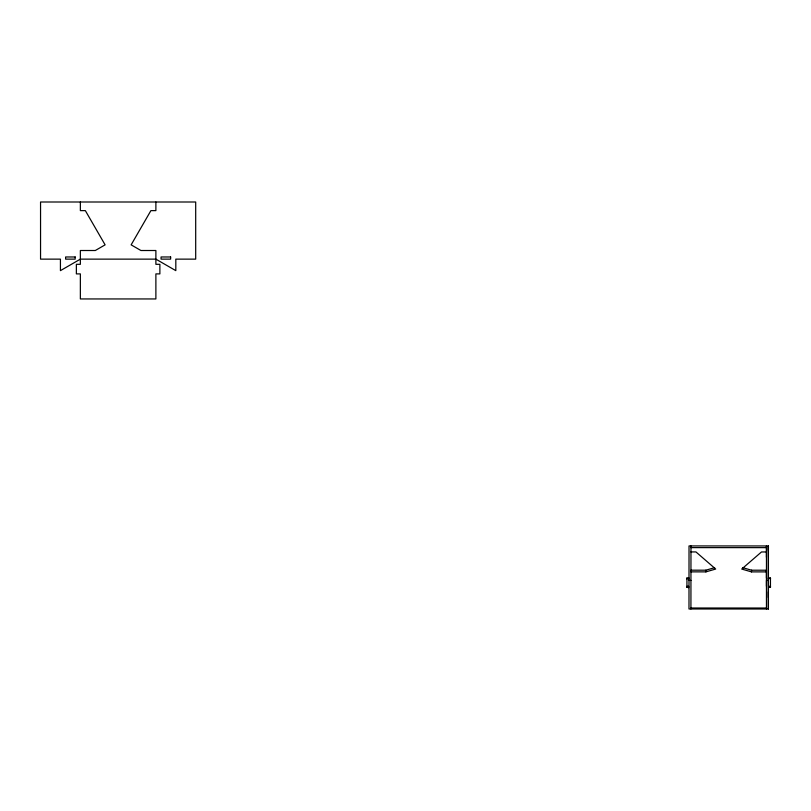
<?xml version="1.0" encoding="UTF-8"?>
<svg xmlns="http://www.w3.org/2000/svg" width="811" height="811" viewBox="0 0 811 811"><rect width="100%" height="100%" fill="white"/><g stroke="black" fill="none" stroke-linecap="round" stroke-linejoin="round"><path stroke-width="1.22" d="M686.937 587.276L686.947 586.312L688.671 586.312L688.671 587.651L686.937 587.276L686.947 578.01L688.671 578.02M686.947 578.983L686.947 578.01M688.671 578.983L688.671 577.645M690.931 608.98L690.972 545.935L768.402 545.955L768.412 580.433L768.392 609L688.985 608.98L689.026 545.935L690.972 545.935M690.942 571.867L705.884 571.877L705.884 570.194L714.592 567.68M766.456 571.897L751.513 571.887L751.513 570.204L742.805 567.69M766.456 609L766.466 580.433L768.412 580.433M766.456 578.04L766.466 570.214L751.513 570.204M768.382 597.545L768.382 586.637M768.382 579.013L768.392 577.929L768.392 586.221M768.402 550.274L768.402 545.955L768.382 578.162M768.716 587.681L768.727 586.333L770.45 586.333L770.45 587.306L768.716 587.306M768.727 578.04L770.45 578.04L770.45 587.306M768.727 579.013L768.727 577.665M770.45 579.013L770.45 578.04M705.884 571.877L715.687 569.048L695.939 551.926L690.952 551.926M690.952 547.618L766.476 547.638M690.942 570.184L705.884 570.194M690.931 608.007L766.456 608.037M689.005 580.412L690.952 580.412M751.513 571.887L741.72 569.058L761.488 551.956L766.476 551.956L766.476 545.955L766.446 586.221M768.392 591.787L768.392 609M766.446 552.24L766.446 557.269M155.884 202L155.884 210.627L150.897 210.627L131.139 244.851L140.932 250.508L155.884 250.508L155.884 264.315L159.879 264.315L159.879 273.895L155.884 273.895L155.884 298.945L80.36 298.945L80.36 273.895L76.366 273.895L76.366 264.315L80.36 264.315L80.36 250.508L95.313 250.508L105.106 244.851L85.348 210.627L80.36 210.627L80.36 202M80.36 259.135L60.43 270.641L60.43 259.135L40.55 259.135L40.55 202L195.694 202L195.694 259.135L175.815 259.135L175.815 270.641L155.884 259.135L80.36 259.135M75.18 256.975L65.61 256.975L65.61 259.135L75.18 259.135L75.18 256.975M170.634 256.975L161.065 256.975L161.065 259.135L170.634 259.135L170.634 256.975"/></g></svg>
